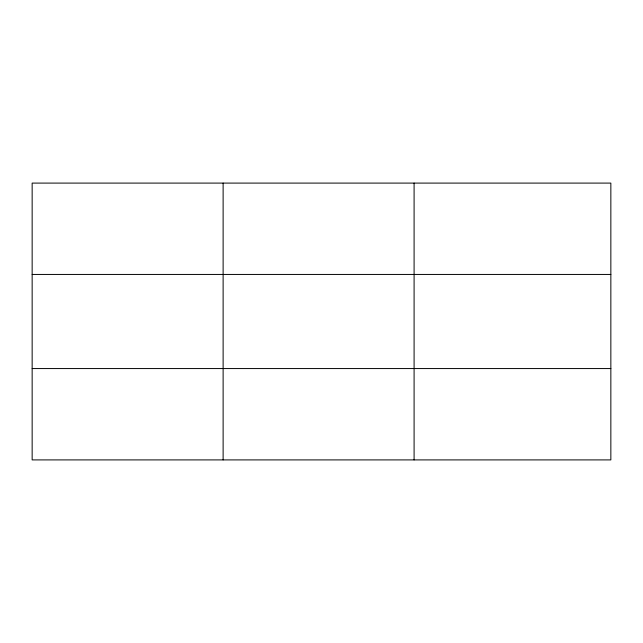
<?xml version="1.0" encoding="UTF-8"?>
<svg xmlns="http://www.w3.org/2000/svg" width="643" height="643" viewBox="0 0 643 643"><rect width="100%" height="100%" fill="white"/><g stroke="black" fill="none" stroke-linecap="round" stroke-linejoin="round"><path stroke-width="0.96" d="M223.121 459.906L223.121 183.094M414.092 459.906L414.092 183.094M610.85 368.56L610.85 459.906L32.15 459.906L32.15 183.094L610.85 183.094L610.85 368.56L32.15 368.56M32.15 274.44L610.85 274.44"/></g></svg>
